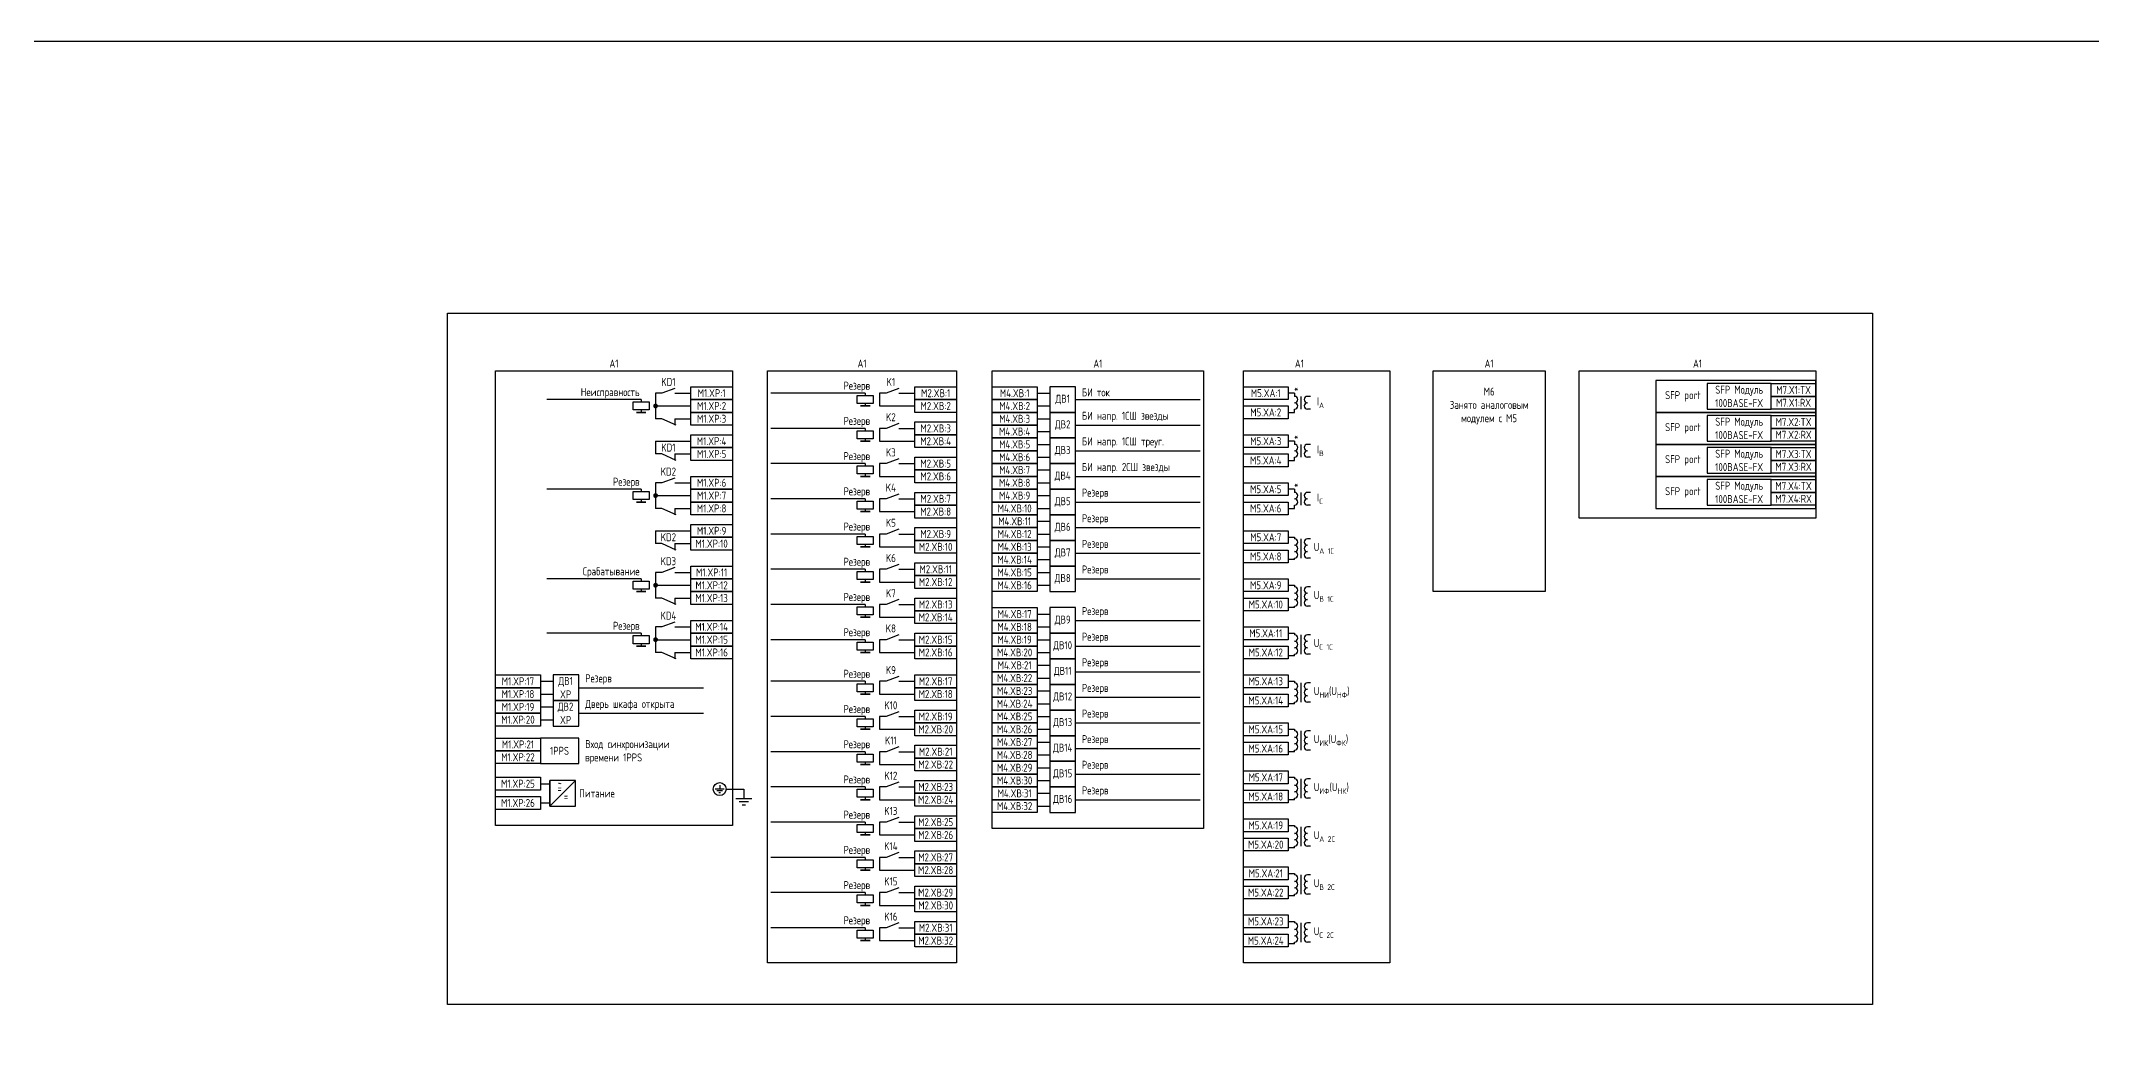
# Model space of a CAD drawing. Header units: millimetres. Extents: x -774 to 2891, y -90 to 618.
# Drawn here: x 0 to 641, y 304 to 618 of the extents above; entities that cross this region are included whole.
import ezdxf

# ---------------------------------------------------------------- set-up
doc = ezdxf.new("R2010")
doc.units = ezdxf.units.MM
doc.styles.add('Gost_type_A', font='GOST_A.TTF')

# ---------------------------------------------------------------- blocks, each defined once
blk = doc.blocks.new('POINT')
at = {"const_width": 0.75}
blk.add_lwpolyline([(-0.375, 0, 1), (0.375, 0, 1)], format="xyb", close=True, dxfattribs=at)

msp = doc.modelspace()

# ---------------------------------------------------------------- linework, layer by layer
at = {"ltscale": 1.08}
for p, q in [((194, 508), (192, 508)), ((192, 508), (192, 500)), ((198, 508), (203, 508)), ((264, 508), (262, 508)), ((262, 508), (262, 504)), ((268, 508), (273, 508)), ((192, 504), (203, 504)), ((194, 500), (192, 500)), ((198, 500), (203, 500)), ((262, 504), (273, 504)), ((264, 497), (262, 497)), ((262, 497), (262, 493)), ((268, 497), (273, 497)), ((192, 493), (203, 493)), ((194, 489), (192, 489)), ((198, 489), (203, 489)), ((262, 493), (273, 493)), ((264, 486), (262, 486)), ((262, 486), (262, 482)), ((262, 482), (273, 482)), ((268, 486), (273, 486)), ((194, 480), (192, 480)), ((192, 480), (192, 472)), ((192, 476), (203, 476)), ((198, 480), (203, 480)), ((264, 475), (262, 475)), ((262, 475), (262, 471)), ((268, 475), (273, 475)), ((194, 472), (192, 472)), ((198, 472), (203, 472)), ((262, 471), (273, 471)), ((192, 465), (203, 465)), ((264, 464), (262, 464)), ((262, 464), (262, 460)), ((268, 464), (273, 464)), ((194, 461), (192, 461)), ((198, 461), (203, 461)), ((262, 460), (273, 460)), ((194, 452), (192, 452)), ((192, 452), (192, 444)), ((198, 452), (203, 452)), ((264, 453), (262, 453)), ((262, 453), (262, 449)), ((262, 449), (273, 449)), ((268, 453), (273, 453)), ((192, 448), (203, 448)), ((194, 444), (192, 444)), ((198, 444), (203, 444)), ((264, 442), (262, 442)), ((262, 442), (262, 438)), ((262, 438), (273, 438)), ((268, 442), (273, 442)), ((194, 435), (192, 435)), ((192, 435), (192, 427)), ((192, 431), (203, 431)), ((198, 435), (203, 435)), ((264, 431), (262, 431)), ((262, 431), (262, 427)), ((268, 431), (273, 431)), ((194, 427), (192, 427)), ((198, 427), (203, 427)), ((262, 427), (273, 427)), ((264, 418), (262, 418)), ((262, 418), (262, 414)), ((268, 418), (273, 418)), ((262, 414), (273, 414)), ((264, 407), (262, 407)), ((262, 407), (262, 403)), ((268, 407), (273, 407)), ((262, 403), (273, 403)), ((264, 396), (262, 396)), ((262, 396), (262, 392)), ((262, 392), (273, 392)), ((268, 396), (273, 396)), ((264, 385), (262, 385)), ((262, 385), (262, 381)), ((268, 385), (273, 385)), ((262, 381), (273, 381)), ((264, 374), (262, 374)), ((262, 374), (262, 370)), ((268, 374), (273, 374)), ((262, 370), (273, 370)), ((264, 363), (262, 363)), ((262, 363), (262, 359)), ((262, 359), (273, 359)), ((268, 363), (273, 363)), ((264, 352), (262, 352)), ((262, 352), (262, 348)), ((262, 348), (273, 348)), ((268, 352), (273, 352)), ((264, 341), (262, 341)), ((262, 341), (262, 337)), ((268, 341), (273, 341)), ((262, 337), (273, 337))]:
    msp.add_line(p, q, dxfattribs=at)
at = {"ltscale": 4.32}
for p, q in [((198, 509.5), (194, 508)), ((268, 509.5), (264, 508)), ((198.4, 498), (194, 500)), ((268, 498.5), (264, 497)), ((198.4, 487), (194, 489)), ((268, 487.5), (264, 486)), ((198, 481.5), (194, 480)), ((268, 476.5), (264, 475)), ((198.4, 470), (194, 472)), ((268, 465.5), (264, 464)), ((198.4, 459), (194, 461)), ((198, 453.5), (194, 452)), ((268, 454.5), (264, 453)), ((198.4, 442), (194, 444)), ((268, 443.5), (264, 442)), ((198, 436.5), (194, 435)), ((268, 432.5), (264, 431)), ((198.4, 425), (194, 427)), ((268, 419.5), (264, 418)), ((268, 408.5), (264, 407)), ((268, 397.5), (264, 396)), ((212.03, 385.6), (212.03, 384.32)), ((268, 386.5), (264, 385)), ((213.46, 384.32), (210.61, 384.32)), ((212.89, 383.75), (211.18, 383.75)), ((212.32, 383.18), (211.75, 383.18)), ((222.07, 381.32), (217.07, 381.32)), ((221.07, 380.32), (218.07, 380.32)), ((220.07, 379.32), (219.07, 379.32)), ((219.57, 384.32), (219.57, 381.32)), ((268, 375.5), (264, 374)), ((268, 364.5), (264, 363)), ((268, 353.5), (264, 352)), ((268, 342.5), (264, 341))]:
    msp.add_line(p, q, dxfattribs=at)
for p, q in [((257.5, 508), (228, 508)), ((257.5, 508), (257.5, 507.25)), ((311.18, 508), (315.18, 508)), ((391.63, 508), (389.63, 508)), ((187.5, 506), (158, 506)), ((187.5, 506), (187.5, 505.25)), ((187.5, 502.75), (187.5, 502)), ((198, 500), (198, 498)), ((257.5, 504.75), (257.5, 504)), ((311.18, 504), (315.18, 504)), ((311.18, 500), (315.18, 500)), ((323.18, 506), (362.18, 506)), ((389.63, 502), (391.63, 502)), ((257.5, 497), (228, 497)), ((257.5, 497), (257.5, 496.25)), ((257.5, 493.75), (257.5, 493)), ((311.18, 496), (315.18, 496)), ((323.18, 498), (362.18, 498)), ((192, 493), (192, 489)), ((198, 489), (198, 487)), ((311.18, 492), (315.18, 492)), ((311.18, 488), (315.18, 488)), ((323.18, 490), (362.18, 490)), ((391.63, 493), (389.63, 493)), ((389.63, 487), (391.63, 487)), ((257.5, 486), (228, 486)), ((257.5, 486), (257.5, 485.25)), ((257.5, 482.75), (257.5, 482)), ((311.18, 484), (315.18, 484)), ((323.18, 482), (362.18, 482)), ((187.5, 478), (158, 478)), ((187.5, 478), (187.5, 477.25)), ((187.5, 474.75), (187.5, 474)), ((257.5, 475), (228, 475)), ((257.5, 475), (257.5, 474.25)), ((311.18, 480), (315.18, 480)), ((311.18, 476), (315.18, 476)), ((391.63, 478), (389.63, 478)), ((198, 472), (198, 470)), ((257.5, 471.75), (257.5, 471)), ((311.18, 472), (315.18, 472)), ((311.18, 468), (315.18, 468)), ((323.18, 474), (362.18, 474)), ((389.63, 472), (391.63, 472)), ((192, 465), (192, 461)), ((257.5, 464), (228, 464)), ((257.5, 464), (257.5, 463.25)), ((311.18, 464), (315.18, 464)), ((323.18, 466), (362.18, 466)), ((198, 461), (198, 459)), ((257.5, 460.75), (257.5, 460)), ((311.18, 460), (315.18, 460)), ((311.18, 456), (315.18, 456)), ((323.18, 458), (362.18, 458)), ((187.5, 450), (158, 450)), ((187.5, 450), (187.5, 449.25)), ((257.5, 453), (228, 453)), ((257.5, 453), (257.5, 452.25)), ((257.5, 449.75), (257.5, 449)), ((311.18, 452), (315.18, 452)), ((323.18, 450), (362.18, 450)), ((187.5, 446.75), (187.5, 446)), ((198, 444), (198, 442)), ((311.18, 448), (315.18, 448)), ((257.5, 442), (228, 442)), ((257.5, 442), (257.5, 441.25)), ((257.5, 438.75), (257.5, 438)), ((311.18, 439), (315.18, 439)), ((323.18, 437), (362.18, 437)), ((187.5, 433), (158, 433)), ((187.5, 433), (187.5, 432.25)), ((187.5, 429.75), (187.5, 429)), ((257.5, 431), (228, 431)), ((257.5, 431), (257.5, 430.25)), ((311.18, 435), (315.18, 435)), ((311.18, 431), (315.18, 431)), ((198, 427), (198, 425)), ((257.5, 427.75), (257.5, 427)), ((311.18, 427), (315.18, 427)), ((311.18, 423), (315.18, 423)), ((323.18, 429), (362.18, 429)), ((156, 418), (160, 418)), ((257.5, 418), (228, 418)), ((257.5, 418), (257.5, 417.25)), ((311.18, 419), (315.18, 419)), ((323.18, 421), (362.18, 421)), ((156, 414), (160, 414)), ((168, 416), (207, 416)), ((257.5, 414.75), (257.5, 414)), ((311.18, 415), (315.18, 415)), ((311.18, 411), (315.18, 411)), ((323.18, 413), (362.18, 413)), ((156, 410), (160, 410)), ((156, 406), (160, 406)), ((168, 408), (207, 408)), ((257.5, 407), (228, 407)), ((257.5, 407), (257.5, 406.25)), ((257.5, 403.75), (257.5, 403)), ((311.18, 407), (315.18, 407)), ((323.18, 405), (362.18, 405)), ((311.18, 403), (315.18, 403)), ((311.18, 399), (315.18, 399)), ((257.5, 396), (228, 396)), ((257.5, 396), (257.5, 395.25)), ((257.5, 392.75), (257.5, 392)), ((311.18, 395), (315.18, 395)), ((311.18, 391), (315.18, 391)), ((323.18, 397), (362.18, 397)), ((159, 379), (159, 387)), ((159, 379), (167, 387)), ((257.5, 385), (228, 385)), ((257.5, 385), (257.5, 384.25)), ((311.18, 387), (315.18, 387)), ((323.18, 389), (362.18, 389)), ((214.05, 384.32), (219.57, 384.32)), ((257.5, 381.75), (257.5, 381)), ((311.18, 383), (315.18, 383)), ((311.18, 379), (315.18, 379)), ((323.18, 381), (362.18, 381)), ((257.5, 374), (228, 374)), ((257.5, 374), (257.5, 373.25)), ((257.5, 370.75), (257.5, 370)), ((257.5, 363), (228, 363)), ((257.5, 363), (257.5, 362.25)), ((257.5, 359.75), (257.5, 359)), ((257.5, 352), (228, 352)), ((257.5, 352), (257.5, 351.25)), ((257.5, 348.75), (257.5, 348)), ((257.5, 341), (228, 341)), ((257.5, 341), (257.5, 340.25)), ((257.5, 337.75), (257.5, 337))]:
    msp.add_line(p, q)
at = {"ltscale": 4}
for p, q in [((391.63, 508), (391.63, 507)), ((391.63, 507.5), (391.63, 507)), ((393.63, 507), (393.63, 503)), ((393.63, 507), (393.63, 503)), ((396.63, 507), (395.63, 507)), ((396.63, 507), (395.63, 507)), ((391.63, 502), (391.63, 503)), ((396.63, 503), (395.63, 503)), ((396.63, 503), (395.63, 503)), ((391.63, 493), (391.63, 492)), ((391.63, 492.5), (391.63, 492)), ((391.63, 487), (391.63, 488)), ((393.63, 492), (393.63, 488)), ((393.63, 492), (393.63, 488)), ((396.63, 492), (395.63, 492)), ((396.63, 492), (395.63, 492)), ((396.63, 488), (395.63, 488)), ((396.63, 488), (395.63, 488)), ((391.63, 478), (391.63, 477)), ((391.63, 477.5), (391.63, 477)), ((393.63, 477), (393.63, 473)), ((393.63, 477), (393.63, 473)), ((396.63, 477), (395.63, 477)), ((396.63, 477), (395.63, 477)), ((391.63, 472), (391.63, 473)), ((396.63, 473), (395.63, 473)), ((396.63, 473), (395.63, 473)), ((389.63, 463), (391.63, 463)), ((391.63, 463), (391.63, 462.5)), ((391.63, 463), (391.63, 462.5)), ((393.63, 462.5), (393.63, 458.5)), ((396.63, 462.5), (395.63, 462.5)), ((391.63, 456), (389.63, 456)), ((391.63, 456), (391.63, 456.5)), ((393.63, 460.5), (393.63, 456.5)), ((396.63, 456.5), (395.63, 456.5)), ((389.63, 448), (391.63, 448)), ((391.63, 448), (391.63, 447.5)), ((391.63, 448), (391.63, 447.5)), ((393.63, 447.5), (393.63, 443.5)), ((393.63, 445.5), (393.63, 441.5)), ((396.63, 447.5), (395.63, 447.5)), ((391.63, 441), (389.63, 441)), ((391.63, 441), (391.63, 441.5)), ((396.63, 441.5), (395.63, 441.5)), ((389.63, 433), (391.63, 433)), ((391.63, 433), (391.63, 432.5)), ((391.63, 433), (391.63, 432.5)), ((393.63, 432.5), (393.63, 428.5)), ((393.63, 430.5), (393.63, 426.5)), ((396.63, 432.5), (395.63, 432.5)), ((391.63, 426), (389.63, 426)), ((391.63, 426), (391.63, 426.5)), ((396.63, 426.5), (395.63, 426.5)), ((389.63, 418), (391.63, 418)), ((391.63, 418), (391.63, 417.5)), ((391.63, 418), (391.63, 417.5)), ((393.63, 417.5), (393.63, 413.5)), ((396.63, 417.5), (395.63, 417.5)), ((391.63, 411), (389.63, 411)), ((391.63, 411), (391.63, 411.5)), ((393.63, 415.5), (393.63, 411.5)), ((396.63, 411.5), (395.63, 411.5)), ((389.63, 403), (391.63, 403)), ((391.63, 403), (391.63, 402.5)), ((391.63, 403), (391.63, 402.5)), ((393.63, 402.5), (393.63, 398.5)), ((393.63, 400.5), (393.63, 396.5)), ((396.63, 402.5), (395.63, 402.5)), ((391.63, 396), (389.63, 396)), ((391.63, 396), (391.63, 396.5)), ((396.63, 396.5), (395.63, 396.5)), ((156, 386), (159, 386)), ((389.63, 388), (391.63, 388)), ((391.63, 388), (391.63, 387.5)), ((391.63, 388), (391.63, 387.5)), ((393.63, 387.5), (393.63, 383.5)), ((393.63, 385.5), (393.63, 381.5)), ((396.63, 387.5), (395.63, 387.5)), ((156, 380), (159, 380)), ((391.63, 381), (389.63, 381)), ((391.63, 381), (391.63, 381.5)), ((396.63, 381.5), (395.63, 381.5)), ((389.63, 373), (391.63, 373)), ((391.63, 373), (391.63, 372.5)), ((391.63, 373), (391.63, 372.5)), ((393.63, 372.5), (393.63, 368.5)), ((396.63, 372.5), (395.63, 372.5)), ((391.63, 366), (389.63, 366)), ((391.63, 366), (391.63, 366.5)), ((393.63, 370.5), (393.63, 366.5)), ((396.63, 366.5), (395.63, 366.5)), ((389.63, 358), (391.63, 358)), ((391.63, 358), (391.63, 357.5)), ((391.63, 358), (391.63, 357.5)), ((393.63, 357.5), (393.63, 353.5)), ((393.63, 355.5), (393.63, 351.5)), ((396.63, 357.5), (395.63, 357.5)), ((391.63, 351), (389.63, 351)), ((391.63, 351), (391.63, 351.5)), ((396.63, 351.5), (395.63, 351.5)), ((389.63, 343), (391.63, 343)), ((391.63, 343), (391.63, 342.5)), ((391.63, 343), (391.63, 342.5)), ((393.63, 342.5), (393.63, 338.5)), ((393.63, 340.5), (393.63, 336.5)), ((396.63, 342.5), (395.63, 342.5)), ((391.63, 336), (389.63, 336)), ((391.63, 336), (391.63, 336.5)), ((396.63, 336.5), (395.63, 336.5))]:
    msp.add_line(p, q, dxfattribs=at)
for points in [[(-774, 618), (2891, 618), (2891, -90), (-774, -90)], [(127, 533), (572.21, 533), (572.21, 317), (127, 317)], [(142, 515), (216, 515), (216, 373), (142, 373)], [(227, 515), (286, 515), (286, 330), (227, 330)], [(297.18, 515), (363.18, 515), (363.18, 372), (297.18, 372)], [(375.63, 515), (421.44, 515), (421.44, 330), (375.63, 330)], [(434.91, 515), (469.91, 515), (469.91, 446), (434.91, 446)], [(480.52, 515), (554.52, 515), (554.52, 469), (480.52, 469)], [(203, 510), (216, 510), (216, 506), (203, 506)], [(260, 507.25), (260, 504.75), (255, 504.75), (255, 507.25)], [(273, 510), (286, 510), (286, 506), (273, 506)], [(297.18, 510), (311.18, 510), (311.18, 506), (297.18, 506)], [(375.63, 510), (389.63, 510), (389.63, 506), (375.63, 506)], [(554.52, 512), (504.52, 512), (504.52, 502), (554.52, 502)], [(540.52, 511), (554.52, 511), (554.52, 507), (540.52, 507)], [(540.52, 507), (554.52, 507), (554.52, 503), (540.52, 503)], [(190, 505.25), (190, 502.75), (185, 502.75), (185, 505.25)], [(189, 502), (186, 502)], [(203, 506), (216, 506), (216, 502), (203, 502)], [(203, 502), (216, 502), (216, 498), (203, 498)], [(259, 504), (256, 504)], [(273, 506), (286, 506), (286, 502), (273, 502)], [(297.18, 506), (311.18, 506), (311.18, 502), (297.18, 502)], [(297.18, 502), (311.18, 502), (311.18, 498), (297.18, 498)], [(375.63, 504), (389.63, 504), (389.63, 500), (375.63, 500)], [(554.52, 502), (504.52, 502), (504.52, 492), (554.52, 492)], [(540.52, 501), (554.52, 501), (554.52, 497), (540.52, 497)], [(203, 495), (216, 495), (216, 491), (203, 491)], [(260, 496.25), (260, 493.75), (255, 493.75), (255, 496.25)], [(273, 499), (286, 499), (286, 495), (273, 495)], [(273, 495), (286, 495), (286, 491), (273, 491)], [(297.18, 498), (311.18, 498), (311.18, 494), (297.18, 494)], [(297.18, 494), (311.18, 494), (311.18, 490), (297.18, 490)], [(375.63, 495), (389.63, 495), (389.63, 491), (375.63, 491)], [(540.52, 497), (554.52, 497), (554.52, 493), (540.52, 493)], [(203, 491), (216, 491), (216, 487), (203, 487)], [(259, 493), (256, 493)], [(273, 488), (286, 488), (286, 484), (273, 484)], [(297.18, 490), (311.18, 490), (311.18, 486), (297.18, 486)], [(375.63, 489), (389.63, 489), (389.63, 485), (375.63, 485)], [(554.52, 492), (504.52, 492), (504.52, 482), (554.52, 482)], [(540.52, 491), (554.52, 491), (554.52, 487), (540.52, 487)], [(540.52, 487), (554.52, 487), (554.52, 483), (540.52, 483)], [(203, 482), (216, 482), (216, 478), (203, 478)], [(260, 485.25), (260, 482.75), (255, 482.75), (255, 485.25)], [(259, 482), (256, 482)], [(273, 484), (286, 484), (286, 480), (273, 480)], [(297.18, 486), (311.18, 486), (311.18, 482), (297.18, 482)], [(297.18, 482), (311.18, 482), (311.18, 478), (297.18, 478)], [(554.52, 482), (504.52, 482), (504.52, 472), (554.52, 472)], [(540.52, 481), (554.52, 481), (554.52, 477), (540.52, 477)], [(190, 477.25), (190, 474.75), (185, 474.75), (185, 477.25)], [(203, 478), (216, 478), (216, 474), (203, 474)], [(260, 474.25), (260, 471.75), (255, 471.75), (255, 474.25)], [(273, 477), (286, 477), (286, 473), (273, 473)], [(297.18, 478), (311.18, 478), (311.18, 474), (297.18, 474)], [(375.63, 480), (389.63, 480), (389.63, 476), (375.63, 476)], [(540.52, 477), (554.52, 477), (554.52, 473), (540.52, 473)], [(189, 474), (186, 474)], [(203, 474), (216, 474), (216, 470), (203, 470)], [(259, 471), (256, 471)], [(273, 473), (286, 473), (286, 469), (273, 469)], [(297.18, 474), (311.18, 474), (311.18, 470), (297.18, 470)], [(297.18, 470), (311.18, 470), (311.18, 466), (297.18, 466)], [(375.63, 474), (389.63, 474), (389.63, 470), (375.63, 470)], [(203, 467), (216, 467), (216, 463), (203, 463)], [(203, 463), (216, 463), (216, 459), (203, 459)], [(260, 463.25), (260, 460.75), (255, 460.75), (255, 463.25)], [(273, 466), (286, 466), (286, 462), (273, 462)], [(273, 462), (286, 462), (286, 458), (273, 458)], [(297.18, 466), (311.18, 466), (311.18, 462), (297.18, 462)], [(297.18, 462), (311.18, 462), (311.18, 458), (297.18, 458)], [(375.63, 465), (389.63, 465), (389.63, 461), (375.63, 461)], [(259, 460), (256, 460)], [(273, 455), (286, 455), (286, 451), (273, 451)], [(297.18, 458), (311.18, 458), (311.18, 454), (297.18, 454)], [(375.63, 459), (389.63, 459), (389.63, 455), (375.63, 455)], [(190, 449.25), (190, 446.75), (185, 446.75), (185, 449.25)], [(203, 454), (216, 454), (216, 450), (203, 450)], [(203, 450), (216, 450), (216, 446), (203, 446)], [(260, 452.25), (260, 449.75), (255, 449.75), (255, 452.25)], [(259, 449), (256, 449)], [(273, 451), (286, 451), (286, 447), (273, 447)], [(297.18, 454), (311.18, 454), (311.18, 450), (297.18, 450)], [(297.18, 450), (311.18, 450), (311.18, 446), (297.18, 446)], [(375.63, 450), (389.63, 450), (389.63, 446), (375.63, 446)], [(189, 446), (186, 446)], [(203, 446), (216, 446), (216, 442), (203, 442)], [(273, 444), (286, 444), (286, 440), (273, 440)], [(375.63, 444), (389.63, 444), (389.63, 440), (375.63, 440)], [(203, 437), (216, 437), (216, 433), (203, 433)], [(260, 441.25), (260, 438.75), (255, 438.75), (255, 441.25)], [(259, 438), (256, 438)], [(273, 440), (286, 440), (286, 436), (273, 436)], [(297.18, 441), (311.18, 441), (311.18, 437), (297.18, 437)], [(297.18, 437), (311.18, 437), (311.18, 433), (297.18, 433)], [(190, 432.25), (190, 429.75), (185, 429.75), (185, 432.25)], [(203, 433), (216, 433), (216, 429), (203, 429)], [(260, 430.25), (260, 427.75), (255, 427.75), (255, 430.25)], [(273, 433), (286, 433), (286, 429), (273, 429)], [(297.18, 433), (311.18, 433), (311.18, 429), (297.18, 429)], [(375.63, 435), (389.63, 435), (389.63, 431), (375.63, 431)], [(189, 429), (186, 429)], [(203, 429), (216, 429), (216, 425), (203, 425)], [(259, 427), (256, 427)], [(273, 429), (286, 429), (286, 425), (273, 425)], [(297.18, 429), (311.18, 429), (311.18, 425), (297.18, 425)], [(297.18, 425), (311.18, 425), (311.18, 421), (297.18, 421)], [(375.63, 429), (389.63, 429), (389.63, 425), (375.63, 425)], [(142, 420), (156, 420), (156, 416), (142, 416)], [(260, 417.25), (260, 414.75), (255, 414.75), (255, 417.25)], [(273, 420), (286, 420), (286, 416), (273, 416)], [(297.18, 421), (311.18, 421), (311.18, 417), (297.18, 417)], [(297.18, 417), (311.18, 417), (311.18, 413), (297.18, 413)], [(375.63, 420), (389.63, 420), (389.63, 416), (375.63, 416)], [(142, 416), (156, 416), (156, 412), (142, 412)], [(142, 412), (156, 412), (156, 408), (142, 408)], [(259, 414), (256, 414)], [(273, 416), (286, 416), (286, 412), (273, 412)], [(297.18, 413), (311.18, 413), (311.18, 409), (297.18, 409)], [(375.63, 414), (389.63, 414), (389.63, 410), (375.63, 410)], [(142, 408), (156, 408), (156, 404), (142, 404)], [(260, 406.25), (260, 403.75), (255, 403.75), (255, 406.25)], [(273, 409), (286, 409), (286, 405), (273, 405)], [(273, 405), (286, 405), (286, 401), (273, 401)], [(297.18, 409), (311.18, 409), (311.18, 405), (297.18, 405)], [(297.18, 405), (311.18, 405), (311.18, 401), (297.18, 401)], [(375.63, 405), (389.63, 405), (389.63, 401), (375.63, 401)], [(142, 400.28), (156, 400.28), (156, 396.28), (142, 396.28)], [(259, 403), (256, 403)], [(273, 398), (286, 398), (286, 394), (273, 394)], [(297.18, 401), (311.18, 401), (311.18, 397), (297.18, 397)], [(375.63, 399), (389.63, 399), (389.63, 395), (375.63, 395)], [(142, 396.28), (156, 396.28), (156, 392.28), (142, 392.28)], [(260, 395.25), (260, 392.75), (255, 392.75), (255, 395.25)], [(259, 392), (256, 392)], [(273, 394), (286, 394), (286, 390), (273, 390)], [(297.18, 397), (311.18, 397), (311.18, 393), (297.18, 393)], [(297.18, 393), (311.18, 393), (311.18, 389), (297.18, 389)], [(142, 388), (156, 388), (156, 384), (142, 384)], [(273, 387), (286, 387), (286, 383), (273, 383)], [(297.18, 389), (311.18, 389), (311.18, 385), (297.18, 385)], [(297.18, 385), (311.18, 385), (311.18, 381), (297.18, 381)], [(375.63, 390), (389.63, 390), (389.63, 386), (375.63, 386)], [(142, 382), (156, 382), (156, 378), (142, 378)], [(260, 384.25), (260, 381.75), (255, 381.75), (255, 384.25)], [(259, 381), (256, 381)], [(273, 383), (286, 383), (286, 379), (273, 379)], [(297.18, 381), (311.18, 381), (311.18, 377), (297.18, 377)], [(375.63, 384), (389.63, 384), (389.63, 380), (375.63, 380)], [(260, 373.25), (260, 370.75), (255, 370.75), (255, 373.25)], [(273, 376), (286, 376), (286, 372), (273, 372)], [(273, 372), (286, 372), (286, 368), (273, 368)], [(375.63, 375), (389.63, 375), (389.63, 371), (375.63, 371)], [(259, 370), (256, 370)], [(375.63, 369), (389.63, 369), (389.63, 365), (375.63, 365)], [(260, 362.25), (260, 359.75), (255, 359.75), (255, 362.25)], [(259, 359), (256, 359)], [(273, 365), (286, 365), (286, 361), (273, 361)], [(273, 361), (286, 361), (286, 357), (273, 357)], [(375.63, 360), (389.63, 360), (389.63, 356), (375.63, 356)], [(273, 354), (286, 354), (286, 350), (273, 350)], [(375.63, 354), (389.63, 354), (389.63, 350), (375.63, 350)], [(260, 351.25), (260, 348.75), (255, 348.75), (255, 351.25)], [(259, 348), (256, 348)], [(273, 350), (286, 350), (286, 346), (273, 346)], [(260, 340.25), (260, 337.75), (255, 337.75), (255, 340.25)], [(273, 343), (286, 343), (286, 339), (273, 339)], [(375.63, 345), (389.63, 345), (389.63, 341), (375.63, 341)], [(259, 337), (256, 337)], [(273, 339), (286, 339), (286, 335), (273, 335)], [(375.63, 339), (389.63, 339), (389.63, 335), (375.63, 335)]]:
    msp.add_lwpolyline(points, close=True)
for points in [[(315.18, 502), (323.18, 502), (323.18, 510), (315.18, 510)], [(315.18, 494), (323.18, 494), (323.18, 502), (315.18, 502)], [(315.18, 486), (323.18, 486), (323.18, 494), (315.18, 494)], [(315.18, 478), (323.18, 478), (323.18, 486), (315.18, 486)], [(315.18, 470), (323.18, 470), (323.18, 478), (315.18, 478)], [(315.18, 462), (323.18, 462), (323.18, 470), (315.18, 470)], [(315.18, 454), (323.18, 454), (323.18, 462), (315.18, 462)], [(315.18, 446), (323.18, 446), (323.18, 454), (315.18, 454)], [(315.18, 433), (323.18, 433), (323.18, 441), (315.18, 441)], [(315.18, 425), (323.18, 425), (323.18, 433), (315.18, 433)], [(315.18, 417), (323.18, 417), (323.18, 425), (315.18, 425)], [(160, 412), (168, 412), (168, 420), (160, 420)], [(315.18, 409), (323.18, 409), (323.18, 417), (315.18, 417)], [(160, 404), (168, 404), (168, 412), (160, 412)], [(315.18, 401), (323.18, 401), (323.18, 409), (315.18, 409)], [(156, 392.28), (168, 392.28), (168, 400.28), (156, 400.28)], [(315.18, 393), (323.18, 393), (323.18, 401), (315.18, 401)], [(315.18, 385), (323.18, 385), (323.18, 393), (315.18, 393)], [(159, 379), (167, 379), (167, 387), (159, 387)], [(315.18, 377), (323.18, 377), (323.18, 385), (315.18, 385)]]:
    msp.add_lwpolyline(points, close=True, dxfattribs=at)
at = {"linetype": 'Continuous', "lineweight": 25, "ltscale": 4}
for points in [[(520.52, 503), (540.52, 503), (540.52, 511), (520.52, 511)], [(520.52, 493), (540.52, 493), (540.52, 501), (520.52, 501)], [(520.52, 483), (540.52, 483), (540.52, 491), (520.52, 491)], [(520.52, 473), (540.52, 473), (540.52, 481), (520.52, 481)]]:
    msp.add_lwpolyline(points, close=True, dxfattribs=at)
msp.add_circle((212.03, 384.32), 2.02)
at = {"ltscale": 4}
for centre, start, end in [((391.63, 506), 270, 90), ((391.63, 506), 270, 90), ((395.63, 506), 90, 270), ((395.63, 506), 90, 270), ((391.63, 504), 270, 90), ((391.63, 504), 270, 90), ((395.63, 504), 90, 270), ((395.63, 504), 90, 270), ((391.63, 491), 270, 90), ((391.63, 491), 270, 90), ((391.63, 489), 270, 90), ((391.63, 489), 270, 90), ((395.63, 491), 90, 270), ((395.63, 491), 90, 270), ((395.63, 489), 90, 270), ((395.63, 489), 90, 270), ((391.63, 476), 270, 90), ((391.63, 476), 270, 90), ((391.63, 474), 270, 90), ((391.63, 474), 270, 90), ((395.63, 476), 90, 270), ((395.63, 476), 90, 270), ((395.63, 474), 90, 270), ((395.63, 474), 90, 270), ((391.63, 461.5), 270, 90), ((395.63, 461.5), 90, 270), ((395.63, 461.5), 90, 270), ((391.63, 459.5), 270, 90), ((391.63, 457.5), 270, 90), ((395.63, 459.5), 90, 270), ((395.63, 459.5), 90, 270), ((395.63, 457.5), 90, 270), ((391.63, 446.5), 270, 90), ((391.63, 444.5), 270, 90), ((391.63, 442.5), 270, 90), ((395.63, 446.5), 90, 270), ((395.63, 446.5), 90, 270), ((395.63, 444.5), 90, 270), ((395.63, 444.5), 90, 270), ((395.63, 442.5), 90, 270), ((391.63, 431.5), 270, 90), ((391.63, 429.5), 270, 90), ((395.63, 431.5), 90, 270), ((395.63, 431.5), 90, 270), ((395.63, 429.5), 90, 270), ((395.63, 429.5), 90, 270), ((391.63, 427.5), 270, 90), ((395.63, 427.5), 90, 270), ((391.63, 416.5), 270, 90), ((395.63, 416.5), 90, 270), ((395.63, 416.5), 90, 270), ((391.63, 414.5), 270, 90), ((391.63, 412.5), 270, 90), ((395.63, 414.5), 90, 270), ((395.63, 414.5), 90, 270), ((395.63, 412.5), 90, 270), ((391.63, 401.5), 270, 90), ((391.63, 399.5), 270, 90), ((391.63, 397.5), 270, 90), ((395.63, 401.5), 90, 270), ((395.63, 401.5), 90, 270), ((395.63, 399.5), 90, 270), ((395.63, 399.5), 90, 270), ((395.63, 397.5), 90, 270), ((391.63, 386.5), 270, 90), ((391.63, 384.5), 270, 90), ((395.63, 386.5), 90, 270), ((395.63, 386.5), 90, 270), ((395.63, 384.5), 90, 270), ((395.63, 384.5), 90, 270), ((391.63, 382.5), 270, 90), ((395.63, 382.5), 90, 270), ((391.63, 371.5), 270, 90), ((395.63, 371.5), 90, 270), ((395.63, 371.5), 90, 270), ((391.63, 369.5), 270, 90), ((391.63, 367.5), 270, 90), ((395.63, 369.5), 90, 270), ((395.63, 369.5), 90, 270), ((395.63, 367.5), 90, 270), ((391.63, 356.5), 270, 90), ((391.63, 354.5), 270, 90), ((391.63, 352.5), 270, 90), ((395.63, 356.5), 90, 270), ((395.63, 356.5), 90, 270), ((395.63, 354.5), 90, 270), ((395.63, 354.5), 90, 270), ((395.63, 352.5), 90, 270), ((391.63, 341.5), 270, 90), ((391.63, 339.5), 270, 90), ((395.63, 341.5), 90, 270), ((395.63, 341.5), 90, 270), ((395.63, 339.5), 90, 270), ((395.63, 339.5), 90, 270), ((391.63, 337.5), 270, 90), ((395.63, 337.5), 90, 270)]:
    msp.add_arc(centre, 1, start, end, dxfattribs=at)

# ---------------------------------------------------------------- block references
for p in [(192, 504), (192, 476), (192, 448), (192, 431)]:
    msp.add_blockref('POINT', p)

# ---------------------------------------------------------------- texts
at = {"char_height": 2.5, "style": 'Gost_type_A'}
for s, insert, width, attachment_point, line_spacing_factor in [('A1', (179, 516), 74.0002, 8, 0.9), ('A1', (256.5, 516), 59, 8, 0.9), ('A1', (330.18, 516), 66, 8, 0.9), ('A1', (393.13, 516), 35, 8, 0.9), ('A1', (452.41, 516), 35, 8, 0.9), ('A1', (517.52, 516), 74.0002, 8, 0.9), ('Неисправность', (187, 508), 37, 6, 0.8), ('Резерв', (187, 480), 37, 6, 0.8), ('Срабатывание', (187, 452), 37, 6, 0.8), ('Резерв', (187, 435), 37, 6, 0.8)]:
    msp.add_mtext(s, dxfattribs=dict(at, insert=insert, width=width, attachment_point=attachment_point, line_spacing_factor=line_spacing_factor))
for s, insert, width, attachment_point in [('KD1', (196, 511.5), 8, 5), ('K1', (265.5, 511.5), 5, 5), ('M1.XP:1', (209.5, 508), 13, 5), ('Резерв', (259, 510), 31.0015, 6), ('M2.XВ:1', (279.5, 508), 13, 5), ('M4.XВ:1', (304.18, 508), 14, 5), ('ДВ1', (319.18, 506), 7.9998, 5), ('БИ ток', (325.18, 507), 27.8465, 7), ('M5.XA:1', (382.63, 508), 14, 5), ('*', (392.13, 509.5), 3, 5), ('\\A1;I{\\H0.7x;\\S^ A;}', (398.63, 505), 8, 4), ('M6\\PЗанято аналоговым модулем с М5', (452.41, 504), 35, 5), ('SFP port', (518.53, 507), 20, 6), ('SFP Mодуль 100BASE-FX', (530.52, 507), 19.9998, 5), ('M7.X1:RX', (547.52, 505), 14, 5), ('M7.X1:TX', (547.52, 509), 14, 5), ('M1.XP:3', (209.5, 500), 13, 5), ('M1.XP:2', (209.5, 504), 13, 5), ('Резерв', (259, 499), 31.0015, 6), ('K2', (265.5, 500.5), 5, 5), ('M2.XВ:2', (279.5, 504), 13, 5), ('M4.XВ:3', (304.18, 500), 14, 5), ('M4.XВ:2', (304.18, 504), 14, 5), ('БИ напр. 1СШ звезды', (325.18, 499), 27.8465, 7), ('M5.XA:2', (382.62, 502), 14.018, 5), ('SFP Mодуль 100BASE-FX', (530.52, 497), 19.9998, 5), ('M7.X2:TX', (547.52, 499), 14, 5), ('M1.XP:4', (209.5, 493), 13, 5), ('M2.XВ:4', (279.5, 493), 13, 5), ('M2.XВ:3', (279.5, 497), 13, 5), ('M4.XВ:4', (304.18, 496), 14, 5), ('ДВ2', (319.18, 498), 7.9998, 5), ('БИ напр. 1СШ треуг.', (325.18, 491), 31.722, 7), ('M5.XA:3', (382.63, 493), 14, 5), ('*', (392.13, 494.5), 3, 5), ('SFP port', (518.53, 497), 20, 6), ('M7.X2:RX', (547.52, 495), 14, 5), ('KD1', (196, 491), 8, 5), ('M1.XP:5', (209.5, 489), 13, 5), ('Резерв', (259, 488), 31.0015, 6), ('K3', (265.5, 489.5), 5, 5), ('M2.XВ:5', (279.5, 486), 13, 5), ('M4.XВ:5', (304.18, 492), 14, 5), ('M4.XВ:6', (304.18, 488), 14, 5), ('ДВ3', (319.18, 490), 7.9998, 5), ('M5.XA:4', (382.62, 486.99), 14.018, 5), ('\\A1;I{\\H0.7x;\\S^ В ;}', (398.63, 490), 8, 4), ('SFP port', (518.53, 487), 20, 6), ('SFP Mодуль 100BASE-FX', (530.52, 487), 19.9998, 5), ('M7.X3:TX', (547.52, 489), 14, 5), ('KD2', (196, 483.5), 8, 5), ('M1.XP:6', (209.5, 480), 13, 5), ('M2.XВ:6', (279.5, 482), 13, 5), ('M4.XВ:8', (304.18, 480), 14, 5), ('M4.XВ:7', (304.18, 484), 14, 5), ('ДВ4', (319.18, 482), 7.9998, 5), ('БИ напр. 2СШ звезды', (325.18, 483), 35.3442, 7), ('M7.X3:RX', (547.52, 485), 14, 5), ('M1.XP:7', (209.5, 476), 13, 5), ('Резерв', (259, 477), 31.0015, 6), ('K4', (265.5, 478.5), 5, 5), ('M2.XВ:7', (279.5, 475), 13, 5), ('M4.XВ:9', (304.18, 476), 14, 5), ('ДВ5', (319.18, 474), 7.9998, 5), ('Резерв', (325.18, 475), 33.6483, 7), ('M5.XA:5', (382.63, 478), 14, 5), ('*', (392.13, 479.5), 3, 5), ('\\A1;I{\\H0.7x;\\S^ C ;}', (398.63, 475), 8, 4), ('SFP port', (518.53, 477), 20, 6), ('SFP Mодуль 100BASE-FX', (530.52, 477), 19.9998, 5), ('M7.X4:RX', (547.52, 475), 14, 5), ('M7.X4:TX', (547.52, 479), 14, 5), ('M1.XP:8', (209.5, 472), 13, 5), ('K5', (265.5, 467.5), 5, 5), ('M2.XВ:8', (279.5, 471), 13, 5), ('M4.XВ:10', (304.18, 472), 14, 5), ('M4.XВ:11', (304.18, 468), 14, 5), ('Резерв', (325.18, 467), 35.3442, 7), ('M5.XA:6', (382.62, 471.99), 14.018, 5), ('KD2', (196, 463), 8, 5), ('M1.XP:10', (209.5, 461), 13, 5), ('M1.XP:9', (209.5, 465), 13, 5), ('Резерв', (259, 466), 31.0015, 6), ('M2.XВ:9', (279.5, 464), 13, 5), ('M4.XВ:12', (304.18, 464), 14, 5), ('ДВ6', (319.18, 466), 7.9998, 5), ('Резерв', (325.18, 459), 33.6483, 7), ('M5.XA:7', (382.63, 463), 14, 5), ('KD3', (196, 455.5), 8, 5), ('Резерв', (259, 455), 31.0015, 6), ('K6', (265.5, 456.5), 5, 5), ('M2.XВ:10', (279.5, 460), 13, 5), ('M4.XВ:14', (304.18, 456), 14, 5), ('M4.XВ:13', (304.18, 460), 14, 5), ('ДВ7', (319.18, 458), 7.9998, 5), ('M5.XA:8', (382.62, 456.99), 14.018, 5), ('\\A1;U{\\H0.7x;\\S^ А 1С;}', (397.63, 459.5), 12, 4), ('M1.XP:12', (209.5, 448), 13, 5), ('M1.XP:11', (209.5, 452), 13, 5), ('M2.XВ:12', (279.5, 449), 13, 5), ('M2.XВ:11', (279.5, 453), 13, 5), ('M4.XВ:15', (304.18, 452), 14, 5), ('M4.XВ:16', (304.18, 448), 14, 5), ('ДВ8', (319.18, 450), 7.9998, 5), ('Резерв', (325.18, 451), 29.1657, 7), ('M5.XA:9', (382.63, 448), 14, 5), ('M1.XP:13', (209.5, 444), 13, 5), ('Резерв', (259, 444), 31.0015, 6), ('K7', (265.5, 445.5), 5, 5), ('M2.XВ:13', (279.5, 442), 13, 5), ('M5.XA:10', (382.62, 441.99), 14.018, 5), ('\\A1;U{\\H0.7x;\\S^ В 1С;}', (397.63, 444.5), 12, 4), ('KD4', (196, 438.5), 8, 5), ('M1.XP:14', (209.5, 435), 13, 5), ('K8', (265.5, 434.5), 5, 5), ('M2.XВ:14', (279.5, 438), 13, 5), ('M4.XВ:18', (304.18, 435), 14, 5), ('M4.XВ:17', (304.18, 439), 14, 5), ('ДВ9', (319.18, 437), 7.9998, 5), ('Резерв', (325.18, 438), 27.8465, 7), ('M1.XP:15', (209.5, 431), 13, 5), ('Резерв', (259, 433), 31.0015, 6), ('M2.XВ:15', (279.5, 431), 13, 5), ('M4.XВ:19', (304.18, 431), 14, 5), ('ДВ10', (319.18, 429), 7.9998, 5), ('Резерв', (325.18, 430), 27.8465, 7), ('M5.XA:11', (382.63, 433), 14, 5), ('\\A1;U{\\H0.7x;\\S^ С 1С;}', (397.63, 429.5), 12, 4), ('M1.XP:16', (209.5, 427), 13, 5), ('M2.XВ:16', (279.5, 427), 13, 5), ('M4.XВ:20', (304.18, 427), 14, 5), ('M4.XВ:21', (304.18, 423), 14, 5), ('Резерв', (325.18, 422), 27.8465, 7), ('M5.XA:12', (382.62, 427), 14.018, 5), ('M1.XP:17', (149, 418), 14, 5), ('ДВ1 XP', (163.88, 416), 7.7588, 5), ('Резерв', (170, 417), 37, 7), ('Резерв', (259, 420), 31.0015, 6), ('K9', (265.5, 421.5), 5, 5), ('M2.XВ:17', (279.5, 418), 13, 5), ('M4.XВ:22', (304.18, 419), 14, 5), ('ДВ11', (319.18, 421), 7.9998, 5), ('Резерв', (325.18, 414), 27.8465, 7), ('M5.XA:13', (382.63, 418.01), 14, 5), ('M1.XP:18', (149, 414), 14, 5), ('M1.XP:19', (149, 410), 14, 5), ('ДВ2 XP', (163.88, 408), 7.7588, 5), ('Дверь шкафа открыта', (170, 409), 37, 7), ('Резерв', (259, 409), 31.0015, 6), ('K10', (265.5, 410.5), 5, 5), ('M2.XВ:18', (279.5, 414), 13, 5), ('M4.XВ:24', (304.18, 411), 14, 5), ('M4.XВ:23', (304.18, 415), 14, 5), ('ДВ12', (319.18, 413), 7.9998, 5), ('M5.XA:14', (382.62, 412), 14.018, 5), ('\\A1;U{\\H0.7x;\\S^ НИ;}(U{\\H0.7x;\\S^ НФ;})', (397.63, 414.5), 12, 4), ('M1.XP:20', (149, 406), 14, 5), ('M2.XВ:20', (279.5, 403), 13, 5), ('M2.XВ:19', (279.5, 407), 13, 5), ('M4.XВ:25', (304.18, 407), 14, 5), ('M4.XВ:26', (304.18, 403), 14, 5), ('ДВ13', (319.18, 405), 7.9998, 5), ('Резерв', (325.18, 406), 27.8465, 7), ('M5.XA:15', (382.63, 403), 14, 5), ('M1.XP:21', (149, 398.28), 14, 5), ('1PPS', (162, 396.28), 12, 5), ('Вход синхронизации\\Pвремени 1PPS', (170, 392.28), 35.9749, 7), ('Резерв', (259, 398), 31.0015, 6), ('K11', (265.5, 399.5), 5, 5), ('M4.XВ:27', (304.18, 399), 14, 5), ('ДВ14', (319.18, 397), 7.9998, 5), ('Резерв', (325.18, 398), 27.8465, 7), ('M5.XA:16', (382.62, 396.99), 14.018, 5), ('\\A1;U{\\H0.7x;\\S^ ИК;\\H1.42857x;(U\\H0.7x;\\S^ ФК;\\H1.42857x;)}', (397.63, 399.5), 12, 4), ('M1.XP:22', (149, 394.28), 14, 5), ('M2.XВ:22', (279.5, 392), 13, 5), ('M2.XВ:21', (279.5, 396), 13, 5), ('M4.XВ:28', (304.18, 395), 14, 5), ('M4.XВ:29', (304.18, 391), 14, 5), ('Резерв', (325.18, 390), 27.8465, 7), ('M1.XP:25', (149, 386), 13.9956, 5), ('~', (162, 386.03), 2.7, 5), ('=', (162, 384.53), 6, 5), ('Резерв', (259, 387), 31.0015, 6), ('K12', (265.5, 388.5), 5, 5), ('M2.XВ:23', (279.5, 385), 13, 5), ('M4.XВ:30', (304.18, 387), 14, 5), ('ДВ15', (319.18, 389), 7.9998, 5), ('Резерв', (325.18, 382), 27.8465, 7), ('M5.XA:17', (382.63, 388), 14, 5), ('\\A1;U{\\H0.7x;\\S^ ИФ;\\H1.42857x;(U\\H0.7x;\\S^ НК;\\H1.42857x;)}', (397.63, 384.5), 12, 4), ('M1.XP:26', (149, 380), 13.9956, 5), ('=', (164, 382), 6, 5), ('Питание', (173.68, 382.99), 11.3452, 5), ('K13', (265.5, 377.5), 5, 5), ('M2.XВ:24', (279.5, 381), 13, 5), ('M4.XВ:32', (304.18, 379), 14, 5), ('M4.XВ:31', (304.18, 383), 14, 5), ('ДВ16', (319.18, 381), 7.9998, 5), ('M5.XA:18', (382.62, 381.99), 14.018, 5), ('Резерв', (259, 376), 31.0015, 6), ('M2.XВ:25', (279.5, 374), 13, 5), ('M5.XA:19', (382.63, 373), 14, 5), ('Резерв', (259, 365), 31.0015, 6), ('K14', (265.5, 366.5), 5, 5), ('M2.XВ:26', (279.5, 370), 13, 5), ('M5.XA:20', (382.62, 366.99), 14.018, 5), ('\\A1;U{\\H0.7x;\\S^ А 2С;}', (397.63, 369.5), 12, 4), ('M2.XВ:28', (279.5, 359), 13, 5), ('M2.XВ:27', (279.5, 363), 13, 5), ('M5.XA:21', (382.63, 358), 14, 5), ('Резерв', (259, 354), 31.0015, 6), ('K15', (265.5, 355.5), 5, 5), ('M2.XВ:29', (279.5, 352), 13, 5), ('M5.XA:22', (382.62, 352), 14.018, 5), ('\\A1;U{\\H0.7x;\\S^ В 2С;}', (397.63, 354.5), 12.1173, 4), ('M2.XВ:30', (279.5, 348), 13, 5), ('Резерв', (259, 343), 31.0015, 6), ('K16', (265.5, 344.5), 5, 5), ('M2.XВ:31', (279.5, 341), 13, 5), ('M5.XA:23', (382.63, 343), 14, 5), ('\\A1;U{\\H0.7x;\\S^ С 2С;}', (397.63, 339.5), 12, 4), ('M2.XВ:32', (279.5, 337), 13, 5), ('M5.XA:24', (382.62, 336.99), 14.018, 5)]:
    msp.add_mtext(s, dxfattribs=dict(at, insert=insert, width=width, attachment_point=attachment_point))

doc.saveas('drawing.dxf')
